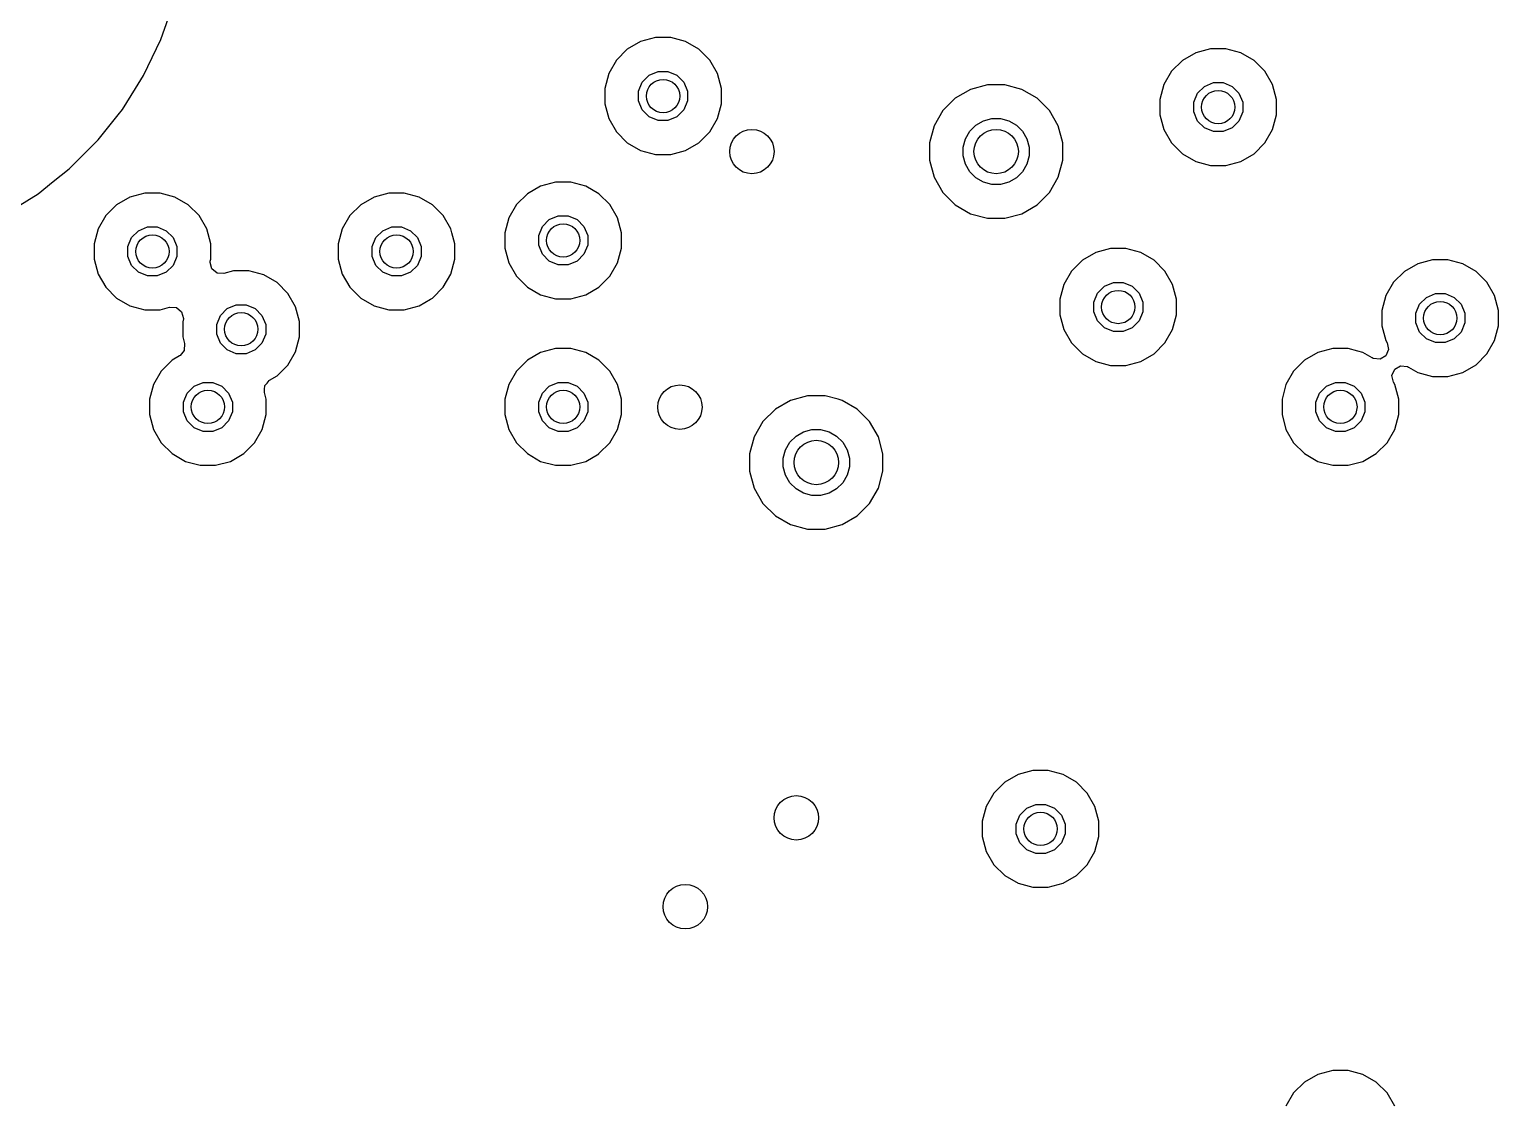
# Model space of a CAD drawing. Extents: x 89 to 178, y -115 to -57.
# Drawn here: x 114.09 to 127.33, y -74.83 to -65.2 of the extents above; entities that cross this region are included whole.
import ezdxf

# ---------------------------------------------------------------- set-up
doc = ezdxf.new("R2010")
doc.units = 0
doc.layers.add('BLACK', color=7, linetype='CONTINUOUS')

msp = doc.modelspace()

# ---------------------------------------------------------------- linework, layer by layer
at = {"layer": 'BLACK', "linetype": 'CONTINUOUS'}
for p, q in [((115.277221, -65.292394), (115.395947, -64.953093)), ((115.121252, -65.616267), (115.277221, -65.292394)), ((119.597164, -65.310312), (119.477335, -65.379495)), ((119.730817, -65.2745), (119.597164, -65.310312)), ((119.869183, -65.2745), (119.730817, -65.2745)), ((120.002836, -65.310312), (119.869183, -65.2745)), ((120.122665, -65.379495), (120.002836, -65.310312)), ((119.379495, -65.477335), (119.310312, -65.597164)), ((119.477335, -65.379495), (119.379495, -65.477335)), ((120.220505, -65.477335), (120.122665, -65.379495)), ((120.289688, -65.597164), (120.220505, -65.477335)), ((124.477335, -65.479495), (124.379495, -65.577335)), ((124.597164, -65.410312), (124.477335, -65.479495)), ((124.730817, -65.3745), (124.597164, -65.410312)), ((124.869183, -65.3745), (124.730817, -65.3745)), ((125.002836, -65.410312), (124.869183, -65.3745)), ((125.122665, -65.479495), (125.002836, -65.410312)), ((125.220505, -65.577335), (125.122665, -65.479495)), ((115.049275, -65.730817), (115.121252, -65.616267)), ((119.310312, -65.597164), (119.2745, -65.730817)), ((119.612919, -65.674997), (119.674997, -65.612919)), ((119.674997, -65.612919), (119.756105, -65.579323)), ((119.756105, -65.579323), (119.843895, -65.579323)), ((119.843895, -65.579323), (119.925003, -65.612919)), ((119.925003, -65.612919), (119.987081, -65.674997)), ((120.3255, -65.730817), (120.289688, -65.597164)), ((124.379495, -65.577335), (124.310312, -65.697164)), ((125.289688, -65.697164), (125.220505, -65.577335)), ((114.93, -65.920641), (115.049275, -65.730817)), ((119.2745, -65.730817), (119.2745, -65.869183)), ((119.579323, -65.756105), (119.612919, -65.674997)), ((119.579323, -65.843895), (119.579323, -65.756105)), ((119.987081, -65.674997), (120.020677, -65.756105)), ((120.020677, -65.756105), (120.020677, -65.843895)), ((120.3255, -65.869183), (120.3255, -65.730817)), ((122.568216, -65.740423), (122.431284, -65.81948)), ((122.720943, -65.6995), (122.568216, -65.740423)), ((122.879057, -65.6995), (122.720943, -65.6995)), ((123.031784, -65.740423), (122.879057, -65.6995)), ((123.168716, -65.81948), (123.031784, -65.740423)), ((124.310312, -65.697164), (124.2745, -65.830817)), ((124.612919, -65.774997), (124.674997, -65.712919)), ((124.674997, -65.712919), (124.756105, -65.679323)), ((124.756105, -65.679323), (124.843895, -65.679323)), ((124.843895, -65.679323), (124.925003, -65.712919)), ((124.925003, -65.712919), (124.987081, -65.774997)), ((125.3255, -65.830817), (125.289688, -65.697164)), ((119.2745, -65.869183), (119.310312, -66.002836)), ((119.612919, -65.925003), (119.579323, -65.843895)), ((120.020677, -65.843895), (119.987081, -65.925003)), ((120.289688, -66.002836), (120.3255, -65.869183)), ((122.431284, -65.81948), (122.31948, -65.931284)), ((123.180053, -65.830817), (123.168716, -65.81948)), ((123.28052, -65.931284), (123.180053, -65.830817)), ((124.2745, -65.830817), (124.2745, -65.969183)), ((124.579323, -65.856105), (124.612919, -65.774997)), ((124.579323, -65.943895), (124.579323, -65.856105)), ((124.987081, -65.774997), (125.020677, -65.856105)), ((125.020677, -65.856105), (125.020677, -65.943895)), ((125.3255, -65.969183), (125.3255, -65.830817)), ((114.711215, -66.19499), (114.891291, -65.969181)), ((114.891291, -65.969181), (114.93, -65.920641)), ((119.310312, -66.002836), (119.379495, -66.122665)), ((119.674997, -65.987081), (119.612919, -65.925003)), ((119.756105, -66.020677), (119.674997, -65.987081)), ((119.843895, -66.020677), (119.756105, -66.020677)), ((119.925003, -65.987081), (119.843895, -66.020677)), ((119.987081, -65.925003), (119.925003, -65.987081)), ((120.220505, -66.122665), (120.289688, -66.002836)), ((122.31948, -65.931284), (122.240423, -66.068216)), ((122.617372, -66.061994), (122.685195, -66.022836)), ((122.685195, -66.022836), (122.760842, -66.002567)), ((122.760842, -66.002567), (122.839158, -66.002567)), ((122.839158, -66.002567), (122.914805, -66.022836)), ((122.914805, -66.022836), (122.982628, -66.061994)), ((123.359577, -66.068216), (123.28052, -65.931284)), ((124.2745, -65.969183), (124.310312, -66.102836)), ((124.612919, -66.025003), (124.579323, -65.943895)), ((124.674997, -66.087081), (124.612919, -66.025003)), ((124.987081, -66.025003), (124.925003, -66.087081)), ((125.020677, -65.943895), (124.987081, -66.025003)), ((125.289688, -66.102836), (125.3255, -65.969183)), ((119.379495, -66.122665), (119.477335, -66.220505)), ((120.122665, -66.220505), (120.220505, -66.122665)), ((122.240423, -66.068216), (122.1995, -66.220943)), ((122.522836, -66.185195), (122.561994, -66.117372)), ((122.561994, -66.117372), (122.617372, -66.061994)), ((122.982628, -66.061994), (123.038006, -66.117372)), ((123.038006, -66.117372), (123.077164, -66.185195)), ((123.4005, -66.220943), (123.359577, -66.068216)), ((124.310312, -66.102836), (124.379495, -66.222665)), ((124.756105, -66.120677), (124.674997, -66.087081)), ((124.843895, -66.120677), (124.756105, -66.120677)), ((124.925003, -66.087081), (124.843895, -66.120677)), ((125.220505, -66.222665), (125.289688, -66.102836)), ((114.451688, -66.455873), (114.705873, -66.201688)), ((114.705873, -66.201688), (114.711215, -66.19499)), ((119.477335, -66.220505), (119.597164, -66.289688)), ((119.597164, -66.289688), (119.730817, -66.3255)), ((119.869183, -66.3255), (120.002836, -66.289688)), ((120.002836, -66.289688), (120.121906, -66.220943)), ((120.121906, -66.220943), (120.122665, -66.220505)), ((122.1995, -66.220943), (122.1995, -66.379057)), ((122.502567, -66.260842), (122.522836, -66.185195)), ((122.502567, -66.339158), (122.502567, -66.260842)), ((123.077164, -66.185195), (123.097433, -66.260842)), ((123.097433, -66.260842), (123.097433, -66.339158)), ((123.4005, -66.379057), (123.4005, -66.220943)), ((124.379495, -66.222665), (124.477335, -66.320505)), ((125.122665, -66.320505), (125.220505, -66.222665)), ((119.730817, -66.3255), (119.730819, -66.3255)), ((119.730819, -66.3255), (119.869181, -66.3255)), ((119.869181, -66.3255), (119.869183, -66.3255)), ((122.1995, -66.379057), (122.240423, -66.531784)), ((122.522836, -66.414805), (122.502567, -66.339158)), ((122.561994, -66.482628), (122.522836, -66.414805)), ((123.077164, -66.414805), (123.038006, -66.482628)), ((123.097433, -66.339158), (123.077164, -66.414805)), ((123.359577, -66.531784), (123.4005, -66.379057)), ((124.477335, -66.320505), (124.597164, -66.389688)), ((124.597164, -66.389688), (124.730817, -66.4255)), ((124.730817, -66.4255), (124.730819, -66.4255)), ((124.730819, -66.4255), (124.869181, -66.4255)), ((124.869181, -66.4255), (124.869183, -66.4255)), ((124.869183, -66.4255), (125.002836, -66.389688)), ((125.002836, -66.389688), (125.122665, -66.320505)), ((114.307151, -66.571136), (114.451677, -66.455882)), ((114.451677, -66.455882), (114.451678, -66.45588)), ((114.451678, -66.45588), (114.451688, -66.455873)), ((122.240423, -66.531784), (122.31948, -66.668716)), ((122.617372, -66.538006), (122.561994, -66.482628)), ((122.685195, -66.577164), (122.617372, -66.538006)), ((122.982628, -66.538006), (122.914805, -66.577164)), ((123.038006, -66.482628), (122.982628, -66.538006)), ((123.28052, -66.668716), (123.359577, -66.531784)), ((113.866267, -66.871252), (114.170641, -66.68)), ((114.170641, -66.68), (114.307151, -66.571136)), ((115.130817, -66.6745), (114.997164, -66.710312)), ((115.269183, -66.6745), (115.130817, -66.6745)), ((115.402836, -66.710312), (115.269183, -66.6745)), ((117.330817, -66.6745), (117.197164, -66.710312)), ((117.469183, -66.6745), (117.330817, -66.6745)), ((117.602836, -66.710312), (117.469183, -66.6745)), ((118.577335, -66.679495), (118.479495, -66.777335)), ((118.697164, -66.610312), (118.577335, -66.679495)), ((118.830817, -66.5745), (118.697164, -66.610312)), ((118.969183, -66.5745), (118.830817, -66.5745)), ((119.102836, -66.610312), (118.969183, -66.5745)), ((119.222665, -66.679495), (119.102836, -66.610312)), ((119.320505, -66.777335), (119.222665, -66.679495)), ((122.31948, -66.668716), (122.431284, -66.78052)), ((122.760842, -66.597433), (122.685195, -66.577164)), ((122.839158, -66.597433), (122.760842, -66.597433)), ((122.914805, -66.577164), (122.839158, -66.597433)), ((123.168716, -66.78052), (123.28052, -66.668716)), ((114.877335, -66.779495), (114.779495, -66.877335)), ((114.997164, -66.710312), (114.877335, -66.779495)), ((115.522665, -66.779495), (115.402836, -66.710312)), ((115.620505, -66.877335), (115.522665, -66.779495)), ((117.077335, -66.779495), (116.979495, -66.877335)), ((117.197164, -66.710312), (117.077335, -66.779495)), ((117.722665, -66.779495), (117.602836, -66.710312)), ((117.820505, -66.877335), (117.722665, -66.779495)), ((118.479495, -66.777335), (118.410312, -66.897164)), ((119.389688, -66.897164), (119.320505, -66.777335)), ((122.431284, -66.78052), (122.568216, -66.859577)), ((123.031784, -66.859577), (123.168716, -66.78052)), ((114.779495, -66.877335), (114.710312, -66.997164)), ((115.689688, -66.997164), (115.620505, -66.877335)), ((116.979495, -66.877335), (116.910312, -66.997164)), ((117.889688, -66.997164), (117.820505, -66.877335)), ((118.410312, -66.897164), (118.3745, -67.030817)), ((118.712919, -66.974997), (118.774997, -66.912919)), ((118.774997, -66.912919), (118.856105, -66.879323)), ((118.856105, -66.879323), (118.943895, -66.879323)), ((118.943895, -66.879323), (119.025003, -66.912919)), ((119.025003, -66.912919), (119.087081, -66.974997)), ((119.4255, -67.030817), (119.389688, -66.897164)), ((122.568216, -66.859577), (122.720943, -66.9005)), ((122.720943, -66.9005), (122.720945, -66.9005)), ((122.720945, -66.9005), (122.879055, -66.9005)), ((122.879055, -66.9005), (122.879057, -66.9005)), ((122.879057, -66.9005), (123.031784, -66.859577)), ((114.710312, -66.997164), (114.6745, -67.130817)), ((114.979323, -67.156105), (115.012919, -67.074997)), ((115.012919, -67.074997), (115.074997, -67.012919)), ((115.074997, -67.012919), (115.156105, -66.979323)), ((115.156105, -66.979323), (115.243895, -66.979323)), ((115.243895, -66.979323), (115.325003, -67.012919)), ((115.325003, -67.012919), (115.387081, -67.074997)), ((115.387081, -67.074997), (115.420677, -67.156105)), ((115.7255, -67.130817), (115.689688, -66.997164)), ((116.910312, -66.997164), (116.8745, -67.130817)), ((117.179323, -67.156105), (117.212919, -67.074997)), ((117.212919, -67.074997), (117.274997, -67.012919)), ((117.274997, -67.012919), (117.356105, -66.979323)), ((117.356105, -66.979323), (117.443895, -66.979323)), ((117.443895, -66.979323), (117.525003, -67.012919)), ((117.525003, -67.012919), (117.587081, -67.074997)), ((117.587081, -67.074997), (117.620677, -67.156105)), ((117.898705, -67.030817), (117.889688, -66.997164)), ((117.9255, -67.130817), (117.898705, -67.030817)), ((118.3745, -67.030817), (118.3745, -67.169183)), ((118.679323, -67.056105), (118.712919, -66.974997)), ((118.679323, -67.143895), (118.679323, -67.056105)), ((119.087081, -66.974997), (119.120677, -67.056105)), ((119.120677, -67.056105), (119.120677, -67.143895)), ((119.4255, -67.169183), (119.4255, -67.030817)), ((114.6745, -67.130817), (114.6745, -67.269183)), ((114.979323, -67.243895), (114.979323, -67.156105)), ((115.420677, -67.156105), (115.420677, -67.243895)), ((115.7255, -67.269183), (115.7255, -67.130817)), ((116.8745, -67.130817), (116.8745, -67.269183)), ((117.179323, -67.243895), (117.179323, -67.156105)), ((117.620677, -67.156105), (117.620677, -67.243895)), ((117.9255, -67.269183), (117.9255, -67.130817)), ((118.3745, -67.169183), (118.410312, -67.302836)), ((118.712919, -67.225003), (118.679323, -67.143895)), ((119.120677, -67.143895), (119.087081, -67.225003)), ((119.389688, -67.302836), (119.4255, -67.169183)), ((123.697164, -67.210312), (123.577335, -67.279495)), ((123.830817, -67.1745), (123.697164, -67.210312)), ((123.969183, -67.1745), (123.830817, -67.1745)), ((124.102836, -67.210312), (123.969183, -67.1745)), ((124.222665, -67.279495), (124.102836, -67.210312)), ((114.6745, -67.269183), (114.710312, -67.402836)), ((115.012919, -67.325003), (114.979323, -67.243895)), ((115.074997, -67.387081), (115.012919, -67.325003)), ((115.387081, -67.325003), (115.325003, -67.387081)), ((115.420677, -67.243895), (115.387081, -67.325003)), ((115.720267, -67.298968), (115.720609, -67.287433)), ((115.736194, -67.355828), (115.720267, -67.298968)), ((115.720609, -67.287433), (115.7255, -67.269183)), ((115.783744, -67.394333), (115.736194, -67.355828)), ((116.8745, -67.269183), (116.910312, -67.402836)), ((117.212919, -67.325003), (117.179323, -67.243895)), ((117.274997, -67.387081), (117.212919, -67.325003)), ((117.587081, -67.325003), (117.525003, -67.387081)), ((117.620677, -67.243895), (117.587081, -67.325003)), ((117.889688, -67.402836), (117.9255, -67.269183)), ((118.410312, -67.302836), (118.479495, -67.422665)), ((118.774997, -67.287081), (118.712919, -67.225003)), ((118.856105, -67.320677), (118.774997, -67.287081)), ((118.943895, -67.320677), (118.856105, -67.320677)), ((119.025003, -67.287081), (118.943895, -67.320677)), ((119.087081, -67.225003), (119.025003, -67.287081)), ((119.320505, -67.422665), (119.389688, -67.302836)), ((123.577335, -67.279495), (123.479495, -67.377335)), ((124.320505, -67.377335), (124.222665, -67.279495)), ((126.597164, -67.310312), (126.477335, -67.379495)), ((126.730817, -67.2745), (126.597164, -67.310312)), ((126.869183, -67.2745), (126.730817, -67.2745)), ((127.002836, -67.310312), (126.869183, -67.2745)), ((127.122665, -67.379495), (127.002836, -67.310312)), ((114.710312, -67.402836), (114.779495, -67.522665)), ((115.156105, -67.420677), (115.074997, -67.387081)), ((115.243895, -67.420677), (115.156105, -67.420677)), ((115.325003, -67.387081), (115.243895, -67.420677)), ((115.844845, -67.397535), (115.783744, -67.394333)), ((115.930817, -67.3745), (115.844845, -67.397535)), ((116.069183, -67.3745), (115.930817, -67.3745)), ((116.202836, -67.410312), (116.069183, -67.3745)), ((116.322665, -67.479495), (116.202836, -67.410312)), ((116.420505, -67.577335), (116.322665, -67.479495)), ((116.910312, -67.402836), (116.979495, -67.522665)), ((117.356105, -67.420677), (117.274997, -67.387081)), ((117.443895, -67.420677), (117.356105, -67.420677)), ((117.525003, -67.387081), (117.443895, -67.420677)), ((117.820505, -67.522665), (117.889688, -67.402836)), ((118.479495, -67.422665), (118.577335, -67.520505)), ((119.222665, -67.520505), (119.320505, -67.422665)), ((123.479495, -67.377335), (123.410312, -67.497164)), ((123.774997, -67.512919), (123.856105, -67.479323)), ((123.856105, -67.479323), (123.943895, -67.479323)), ((123.943895, -67.479323), (124.025003, -67.512919)), ((124.389688, -67.497164), (124.320505, -67.377335)), ((126.379495, -67.477335), (126.310312, -67.597164)), ((126.477335, -67.379495), (126.379495, -67.477335)), ((127.220505, -67.477335), (127.122665, -67.379495)), ((127.289688, -67.597164), (127.220505, -67.477335)), ((114.779495, -67.522665), (114.877335, -67.620505)), ((114.877335, -67.620505), (114.997164, -67.689688)), ((116.489688, -67.697164), (116.420505, -67.577335)), ((116.979495, -67.522665), (117.077335, -67.620505)), ((117.077335, -67.620505), (117.197164, -67.689688)), ((117.704804, -67.630817), (117.722665, -67.620505)), ((117.722665, -67.620505), (117.820505, -67.522665)), ((118.577335, -67.520505), (118.697164, -67.589688)), ((118.697164, -67.589688), (118.830817, -67.6255)), ((118.969183, -67.6255), (119.102836, -67.589688)), ((119.102836, -67.589688), (119.222665, -67.520505)), ((123.410312, -67.497164), (123.3745, -67.630817)), ((123.679323, -67.656105), (123.712919, -67.574997)), ((123.712919, -67.574997), (123.774997, -67.512919)), ((124.025003, -67.512919), (124.087081, -67.574997)), ((124.087081, -67.574997), (124.120677, -67.656105)), ((124.4255, -67.630817), (124.389688, -67.497164)), ((126.310312, -67.597164), (126.2745, -67.730817)), ((126.612919, -67.674997), (126.674997, -67.612919)), ((126.674997, -67.612919), (126.756105, -67.579323)), ((126.756105, -67.579323), (126.843895, -67.579323)), ((126.843895, -67.579323), (126.925003, -67.612919)), ((126.925003, -67.612919), (126.987081, -67.674997)), ((127.3255, -67.730817), (127.289688, -67.597164)), ((114.997164, -67.689688), (115.130817, -67.7255)), ((115.130817, -67.7255), (115.130819, -67.7255)), ((115.130819, -67.7255), (115.269182, -67.7255)), ((115.269182, -67.7255), (115.269183, -67.7255)), ((115.269183, -67.7255), (115.355154, -67.702464)), ((115.355154, -67.702464), (115.416254, -67.705665)), ((115.416254, -67.705665), (115.463804, -67.74417)), ((115.463804, -67.74417), (115.47964, -67.80327)), ((115.812919, -67.774997), (115.874997, -67.712919)), ((115.874997, -67.712919), (115.956105, -67.679323)), ((115.956105, -67.679323), (116.043895, -67.679323)), ((116.043895, -67.679323), (116.125003, -67.712919)), ((116.125003, -67.712919), (116.187081, -67.774997)), ((116.5255, -67.830817), (116.489688, -67.697164)), ((117.197164, -67.689688), (117.330817, -67.7255)), ((117.330817, -67.7255), (117.330819, -67.7255)), ((117.330819, -67.7255), (117.469181, -67.7255)), ((117.469181, -67.7255), (117.469183, -67.7255)), ((117.469183, -67.7255), (117.602836, -67.689688)), ((117.602836, -67.689688), (117.704804, -67.630817)), ((118.830817, -67.6255), (118.830819, -67.6255)), ((118.830819, -67.6255), (118.969181, -67.6255)), ((118.969181, -67.6255), (118.969183, -67.6255)), ((123.3745, -67.630817), (123.3745, -67.769183)), ((123.679323, -67.743895), (123.679323, -67.656105)), ((123.712919, -67.825003), (123.679323, -67.743895)), ((124.120677, -67.743895), (124.087081, -67.825003)), ((124.120677, -67.656105), (124.120677, -67.743895)), ((124.4255, -67.769183), (124.4255, -67.630817)), ((126.2745, -67.730817), (126.2745, -67.869183)), ((126.579323, -67.756105), (126.612919, -67.674997)), ((126.987081, -67.674997), (127.020677, -67.756105)), ((127.3255, -67.869183), (127.3255, -67.730817)), ((115.474501, -67.830809), (115.4745, -67.830818)), ((115.4745, -67.830818), (115.4745, -67.969182)), ((115.476404, -67.823706), (115.474501, -67.830809)), ((115.47964, -67.80327), (115.476404, -67.823706)), ((115.779323, -67.856105), (115.812919, -67.774997)), ((115.779323, -67.943895), (115.779323, -67.856105)), ((116.187081, -67.774997), (116.220677, -67.856105)), ((116.220677, -67.856105), (116.220677, -67.943895)), ((116.5255, -67.969183), (116.5255, -67.830817)), ((123.3745, -67.769183), (123.410312, -67.902836)), ((123.774997, -67.887081), (123.712919, -67.825003)), ((124.087081, -67.825003), (124.025003, -67.887081)), ((124.389688, -67.902836), (124.4255, -67.769183)), ((126.2745, -67.869183), (126.310312, -68.002835)), ((126.579323, -67.843895), (126.579323, -67.756105)), ((126.612919, -67.925003), (126.579323, -67.843895)), ((127.020677, -67.843895), (126.987081, -67.925003)), ((127.020677, -67.756105), (127.020677, -67.843895)), ((127.289688, -68.002836), (127.3255, -67.869183)), ((115.4745, -67.969182), (115.490624, -68.02936)), ((115.812919, -68.025003), (115.779323, -67.943895)), ((116.220677, -67.943895), (116.187081, -68.025003)), ((116.489688, -68.102836), (116.5255, -67.969183)), ((123.410312, -67.902836), (123.479495, -68.022665)), ((123.856105, -67.920677), (123.774997, -67.887081)), ((123.943895, -67.920677), (123.856105, -67.920677)), ((124.025003, -67.887081), (123.943895, -67.920677)), ((124.320505, -68.022665), (124.389688, -67.902836)), ((126.310312, -68.002835), (126.310313, -68.002838)), ((126.310313, -68.002838), (126.32239, -68.023756)), ((126.674997, -67.987081), (126.612919, -67.925003)), ((126.756105, -68.020677), (126.674997, -67.987081)), ((126.925003, -67.987081), (126.843895, -68.020677)), ((126.987081, -67.925003), (126.925003, -67.987081)), ((127.220505, -68.122665), (127.289688, -68.002836)), ((115.444498, -68.140718), (115.377336, -68.179494)), ((115.448916, -68.138011), (115.444498, -68.140718)), ((115.487421, -68.090461), (115.448916, -68.138011)), ((115.490624, -68.02936), (115.487421, -68.090461)), ((115.874997, -68.087081), (115.812919, -68.025003)), ((115.956105, -68.120677), (115.874997, -68.087081)), ((116.043895, -68.120677), (115.956105, -68.120677)), ((116.125003, -68.087081), (116.043895, -68.120677)), ((116.187081, -68.025003), (116.125003, -68.087081)), ((116.420505, -68.222665), (116.489688, -68.102836)), ((118.697164, -68.110298), (118.577335, -68.179481)), ((118.830817, -68.074486), (118.697164, -68.110298)), ((118.969183, -68.074486), (118.830817, -68.074486)), ((119.102836, -68.110298), (118.969183, -68.074486)), ((119.222665, -68.179481), (119.102836, -68.110298)), ((123.479495, -68.022665), (123.577335, -68.120505)), ((123.577335, -68.120505), (123.697164, -68.189688)), ((124.102836, -68.189688), (124.222665, -68.120505)), ((124.222665, -68.120505), (124.320505, -68.022665)), ((125.697164, -68.110312), (125.577335, -68.179495)), ((125.830817, -68.0745), (125.697164, -68.110312)), ((125.969183, -68.0745), (125.830817, -68.0745)), ((126.058285, -68.098374), (125.969183, -68.0745)), ((126.102837, -68.110312), (126.058285, -68.098374)), ((126.187155, -68.158993), (126.102837, -68.110312)), ((126.310226, -68.1395), (126.257238, -68.170093)), ((126.335112, -68.083604), (126.310226, -68.1395)), ((126.32239, -68.023756), (126.335112, -68.083604)), ((126.843895, -68.020677), (126.756105, -68.020677)), ((127.122665, -68.220505), (127.220505, -68.122665)), ((115.279495, -68.277335), (115.210312, -68.397164)), ((115.377335, -68.179495), (115.279495, -68.277335)), ((115.377336, -68.179494), (115.377335, -68.179495)), ((116.322665, -68.320505), (116.420505, -68.222665)), ((118.479495, -68.277321), (118.410312, -68.39715)), ((118.577335, -68.179481), (118.479495, -68.277321)), ((119.320505, -68.277321), (119.222665, -68.179481)), ((119.389688, -68.39715), (119.320505, -68.277321)), ((123.697164, -68.189688), (123.830817, -68.2255)), ((123.830817, -68.2255), (123.830819, -68.2255)), ((123.830819, -68.2255), (123.969181, -68.2255)), ((123.969181, -68.2255), (123.969183, -68.2255)), ((123.969183, -68.2255), (124.102836, -68.189688)), ((125.479495, -68.277335), (125.410312, -68.397164)), ((125.577335, -68.179495), (125.479495, -68.277335)), ((126.196387, -68.163697), (126.187155, -68.158993)), ((126.257238, -68.170093), (126.196387, -68.163697)), ((126.364887, -68.316396), (126.389773, -68.2605)), ((126.389773, -68.2605), (126.44276, -68.229907)), ((126.44276, -68.229907), (126.503611, -68.236301)), ((126.503611, -68.236301), (126.512835, -68.241001)), ((126.512835, -68.241001), (126.597164, -68.289688)), ((127.002836, -68.289688), (127.122665, -68.220505)), ((115.210312, -68.397164), (115.1745, -68.530817)), ((115.512919, -68.474997), (115.574997, -68.412919)), ((115.574997, -68.412919), (115.656105, -68.379323)), ((115.656105, -68.379323), (115.743895, -68.379323)), ((115.743895, -68.379323), (115.825003, -68.412919)), ((115.825003, -68.412919), (115.887081, -68.474997)), ((116.211026, -68.439124), (116.212577, -68.409539)), ((116.212577, -68.409539), (116.213253, -68.408703)), ((116.213253, -68.408703), (116.213332, -68.407631)), ((116.213332, -68.407631), (116.232454, -68.384992)), ((116.232454, -68.384992), (116.251083, -68.361989)), ((116.251083, -68.361989), (116.252747, -68.360968)), ((116.252747, -68.360968), (116.252815, -68.360889)), ((116.252815, -68.360889), (116.252919, -68.360863)), ((116.252919, -68.360863), (116.255479, -68.359294)), ((116.255479, -68.359294), (116.322665, -68.320505)), ((118.410312, -68.39715), (118.3745, -68.530803)), ((118.712919, -68.474983), (118.774997, -68.412905)), ((118.774997, -68.412905), (118.856105, -68.379309)), ((118.856105, -68.379309), (118.943895, -68.379309)), ((118.943895, -68.379309), (119.025003, -68.412905)), ((119.025003, -68.412905), (119.087081, -68.474983)), ((119.4255, -68.530803), (119.389688, -68.39715)), ((125.410312, -68.397164), (125.3745, -68.530817)), ((125.712919, -68.474997), (125.774997, -68.412919)), ((125.774997, -68.412919), (125.856105, -68.379323)), ((125.856105, -68.379323), (125.943895, -68.379323)), ((125.943895, -68.379323), (126.025003, -68.412919)), ((126.025003, -68.412919), (126.087081, -68.474997)), ((126.377608, -68.376241), (126.364887, -68.316396)), ((126.389688, -68.397164), (126.377608, -68.376241)), ((126.4255, -68.530817), (126.389688, -68.397164)), ((126.597164, -68.289688), (126.730817, -68.3255)), ((126.730817, -68.3255), (126.730819, -68.3255)), ((126.730819, -68.3255), (126.869181, -68.3255)), ((126.869181, -68.3255), (126.869183, -68.3255)), ((126.869183, -68.3255), (127.002836, -68.289688)), ((115.1745, -68.530817), (115.1745, -68.669183)), ((115.479323, -68.556105), (115.512919, -68.474997)), ((115.887081, -68.474997), (115.920677, -68.556105)), ((116.208865, -68.468653), (116.211026, -68.439124)), ((116.209106, -68.469635), (116.208865, -68.468653)), ((116.225496, -68.530803), (116.209106, -68.469635)), ((116.2255, -68.530817), (116.225496, -68.530803)), ((116.2255, -68.669183), (116.2255, -68.530817)), ((118.3745, -68.530803), (118.3745, -68.669169)), ((118.679323, -68.556091), (118.712919, -68.474983)), ((119.087081, -68.474983), (119.120677, -68.556091)), ((119.4255, -68.669169), (119.4255, -68.530803)), ((120.94826, -68.540423), (120.811328, -68.61948)), ((121.100987, -68.4995), (120.94826, -68.540423)), ((121.259101, -68.4995), (121.100987, -68.4995)), ((121.375978, -68.530817), (121.259101, -68.4995)), ((121.411828, -68.540423), (121.375978, -68.530817)), ((121.54876, -68.61948), (121.411828, -68.540423)), ((125.3745, -68.530817), (125.3745, -68.669183)), ((125.679323, -68.556105), (125.712919, -68.474997)), ((126.087081, -68.474997), (126.120677, -68.556105)), ((126.4255, -68.669183), (126.4255, -68.530817)), ((115.1745, -68.669183), (115.210312, -68.802836)), ((115.479323, -68.643895), (115.479323, -68.556105)), ((115.512919, -68.725003), (115.479323, -68.643895)), ((115.920677, -68.643895), (115.887081, -68.725003)), ((115.920677, -68.556105), (115.920677, -68.643895)), ((116.189688, -68.802836), (116.2255, -68.669183)), ((118.3745, -68.669169), (118.410312, -68.802822)), ((118.679323, -68.643881), (118.679323, -68.556091)), ((118.712919, -68.724989), (118.679323, -68.643881)), ((119.120677, -68.643881), (119.087081, -68.724989)), ((119.120677, -68.556091), (119.120677, -68.643881)), ((119.389688, -68.802822), (119.4255, -68.669169)), ((120.811328, -68.61948), (120.699524, -68.731284)), ((121.660564, -68.731284), (121.54876, -68.61948)), ((125.3745, -68.669183), (125.410312, -68.802836)), ((125.679323, -68.643895), (125.679323, -68.556105)), ((125.712919, -68.725003), (125.679323, -68.643895)), ((126.120677, -68.643895), (126.087081, -68.725003)), ((126.120677, -68.556105), (126.120677, -68.643895)), ((126.389688, -68.802836), (126.4255, -68.669183)), ((115.210312, -68.802836), (115.279495, -68.922665)), ((115.574997, -68.787081), (115.512919, -68.725003)), ((115.656105, -68.820677), (115.574997, -68.787081)), ((115.825003, -68.787081), (115.743895, -68.820677)), ((115.887081, -68.725003), (115.825003, -68.787081)), ((116.120505, -68.922665), (116.189688, -68.802836)), ((118.410312, -68.802822), (118.479495, -68.922651)), ((118.774997, -68.787067), (118.712919, -68.724989)), ((118.856105, -68.820663), (118.774997, -68.787067)), ((119.025003, -68.787067), (118.943895, -68.820663)), ((119.087081, -68.724989), (119.025003, -68.787067)), ((119.320505, -68.922651), (119.389688, -68.802822)), ((120.699524, -68.731284), (120.620467, -68.868216)), ((121.065239, -68.822836), (121.140886, -68.802567)), ((121.140886, -68.802567), (121.219202, -68.802567)), ((121.219202, -68.802567), (121.294849, -68.822836)), ((121.739621, -68.868216), (121.660564, -68.731284)), ((125.410312, -68.802836), (125.479495, -68.922665)), ((125.774997, -68.787081), (125.712919, -68.725003)), ((125.856105, -68.820677), (125.774997, -68.787081)), ((126.025003, -68.787081), (125.943895, -68.820677)), ((126.087081, -68.725003), (126.025003, -68.787081)), ((126.320505, -68.922665), (126.389688, -68.802836)), ((115.279495, -68.922665), (115.377335, -69.020505)), ((115.743895, -68.820677), (115.656105, -68.820677)), ((116.022665, -69.020505), (116.120505, -68.922665)), ((118.479495, -68.922651), (118.577335, -69.020491)), ((118.943895, -68.820663), (118.856105, -68.820663)), ((119.222665, -69.020491), (119.320505, -68.922651)), ((120.620467, -68.868216), (120.579544, -69.020943)), ((120.90288, -68.985195), (120.942038, -68.917372)), ((120.942038, -68.917372), (120.997416, -68.861994)), ((120.997416, -68.861994), (121.065239, -68.822836)), ((121.294849, -68.822836), (121.362672, -68.861994)), ((121.362672, -68.861994), (121.41805, -68.917372)), ((121.41805, -68.917372), (121.457208, -68.985195)), ((121.780544, -69.020943), (121.739621, -68.868216)), ((125.479495, -68.922665), (125.577335, -69.020505)), ((125.943895, -68.820677), (125.856105, -68.820677)), ((126.222665, -69.020505), (126.320505, -68.922665)), ((115.377335, -69.020505), (115.497164, -69.089688)), ((115.902836, -69.089688), (116.022665, -69.020505)), ((118.577335, -69.020491), (118.697164, -69.089674)), ((119.102836, -69.089674), (119.221882, -69.020943)), ((119.221882, -69.020943), (119.222665, -69.020491)), ((120.579544, -69.020943), (120.579544, -69.179057)), ((120.882611, -69.060842), (120.90288, -68.985195)), ((120.882611, -69.139158), (120.882611, -69.060842)), ((121.457208, -68.985195), (121.477477, -69.060842)), ((121.477477, -69.060842), (121.477477, -69.139158)), ((121.780544, -69.179057), (121.780544, -69.020943)), ((125.577335, -69.020505), (125.697164, -69.089688)), ((126.102836, -69.089688), (126.222665, -69.020505)), ((115.497164, -69.089688), (115.630817, -69.1255)), ((115.630817, -69.1255), (115.630819, -69.1255)), ((115.630819, -69.1255), (115.769181, -69.1255)), ((115.769181, -69.1255), (115.769183, -69.1255)), ((115.769183, -69.1255), (115.902836, -69.089688)), ((118.697164, -69.089674), (118.830817, -69.125486)), ((118.830817, -69.125486), (118.830819, -69.125486)), ((118.830819, -69.125486), (118.969181, -69.125486)), ((118.969181, -69.125486), (118.969183, -69.125486)), ((118.969183, -69.125486), (119.102836, -69.089674)), ((120.579544, -69.179057), (120.620467, -69.331784)), ((120.90288, -69.214805), (120.882611, -69.139158)), ((121.477477, -69.139158), (121.457208, -69.214805)), ((121.739621, -69.331784), (121.780544, -69.179057)), ((125.697164, -69.089688), (125.830817, -69.1255)), ((125.830817, -69.1255), (125.830819, -69.1255)), ((125.830819, -69.1255), (125.969181, -69.1255)), ((125.969181, -69.1255), (125.969183, -69.1255)), ((125.969183, -69.1255), (126.102836, -69.089688)), ((120.620467, -69.331784), (120.699524, -69.468716)), ((120.942038, -69.282628), (120.90288, -69.214805)), ((120.997416, -69.338006), (120.942038, -69.282628)), ((121.065239, -69.377164), (120.997416, -69.338006)), ((121.362672, -69.338006), (121.294849, -69.377164)), ((121.41805, -69.282628), (121.362672, -69.338006)), ((121.457208, -69.214805), (121.41805, -69.282628)), ((121.660564, -69.468716), (121.739621, -69.331784)), ((120.699524, -69.468716), (120.811328, -69.58052)), ((121.140886, -69.397433), (121.065239, -69.377164)), ((121.219202, -69.397433), (121.140886, -69.397433)), ((121.294849, -69.377164), (121.219202, -69.397433)), ((121.54876, -69.58052), (121.660564, -69.468716)), ((120.811328, -69.58052), (120.94826, -69.659577)), ((121.411828, -69.659577), (121.54876, -69.58052)), ((120.94826, -69.659577), (121.100987, -69.7005)), ((121.100987, -69.7005), (121.100989, -69.7005)), ((121.100989, -69.7005), (121.259099, -69.7005)), ((121.259099, -69.7005), (121.259101, -69.7005)), ((121.259101, -69.7005), (121.411828, -69.659577)), ((122.877335, -71.979495), (122.779495, -72.077335)), ((122.997164, -71.910312), (122.877335, -71.979495)), ((123.130817, -71.8745), (122.997164, -71.910312)), ((123.269183, -71.8745), (123.130817, -71.8745)), ((123.402836, -71.910312), (123.269183, -71.8745)), ((123.424508, -71.922824), (123.402836, -71.910312)), ((123.522665, -71.979495), (123.424508, -71.922824)), ((123.620505, -72.077335), (123.522665, -71.979495)), ((122.779495, -72.077335), (122.710312, -72.197164)), ((123.689688, -72.197164), (123.620505, -72.077335)), ((122.710312, -72.197164), (122.6745, -72.330817)), ((123.012919, -72.274997), (123.074997, -72.212919)), ((123.074997, -72.212919), (123.156105, -72.179323)), ((123.156105, -72.179323), (123.243895, -72.179323)), ((123.243895, -72.179323), (123.325003, -72.212919)), ((123.325003, -72.212919), (123.387081, -72.274997)), ((123.7255, -72.330817), (123.689688, -72.197164)), ((122.6745, -72.330817), (122.6745, -72.469183)), ((122.979323, -72.356105), (123.012919, -72.274997)), ((122.979323, -72.443895), (122.979323, -72.356105)), ((123.387081, -72.274997), (123.420677, -72.356105)), ((123.420677, -72.356105), (123.420677, -72.443895)), ((123.7255, -72.469183), (123.7255, -72.330817)), ((122.6745, -72.469183), (122.710312, -72.602836)), ((123.012919, -72.525003), (122.979323, -72.443895)), ((123.420677, -72.443895), (123.387081, -72.525003)), ((123.689688, -72.602836), (123.7255, -72.469183)), ((122.710312, -72.602836), (122.779495, -72.722665)), ((123.074997, -72.587081), (123.012919, -72.525003)), ((123.156105, -72.620677), (123.074997, -72.587081)), ((123.243895, -72.620677), (123.156105, -72.620677)), ((123.325003, -72.587081), (123.243895, -72.620677)), ((123.387081, -72.525003), (123.325003, -72.587081)), ((123.620505, -72.722665), (123.689688, -72.602836)), ((122.779495, -72.722665), (122.877335, -72.820505)), ((123.522665, -72.820505), (123.620505, -72.722665)), ((122.877335, -72.820505), (122.997164, -72.889688)), ((122.997164, -72.889688), (123.130817, -72.9255)), ((123.269183, -72.9255), (123.402836, -72.889688)), ((123.402836, -72.889688), (123.522665, -72.820505)), ((123.130817, -72.9255), (123.130819, -72.9255)), ((123.130819, -72.9255), (123.269181, -72.9255)), ((123.269181, -72.9255), (123.269183, -72.9255)), ((125.697164, -74.610312), (125.577335, -74.679495)), ((125.830817, -74.5745), (125.697164, -74.610312)), ((125.969183, -74.5745), (125.830817, -74.5745)), ((126.102836, -74.610312), (125.969183, -74.5745)), ((126.222665, -74.679495), (126.102836, -74.610312)), ((125.577335, -74.679495), (125.479495, -74.777335)), ((126.320505, -74.777335), (126.222665, -74.679495)), ((125.479495, -74.777335), (125.410312, -74.897164)), ((126.389688, -74.897164), (126.320505, -74.777335))]:
    msp.add_line(p, q, dxfattribs=at)
at = {"layer": 'BLACK'}
for centre, radius in [((119.8, -65.8), 0.15), ((124.8, -65.9), 0.15), ((120.6, -66.3), 0.2), ((122.8, -66.3), 0.2), ((118.9, -67.1), 0.15), ((115.2, -67.2), 0.15), ((117.4, -67.2), 0.15), ((123.9, -67.7), 0.15), ((116, -67.9), 0.15), ((126.8, -67.8), 0.15), ((119.9515, -68.601502), 0.2), ((115.7, -68.6), 0.15), ((118.9, -68.599986), 0.15), ((125.9, -68.6), 0.15), ((121.180044, -69.1), 0.2), ((121, -72.3), 0.2), ((123.2, -72.4), 0.15), ((120, -73.1), 0.2)]:
    msp.add_circle(centre, radius, dxfattribs=at)
at = {"layer": 'WHITE'}
for centre, radius in [((119.8, -65.8), 0.15), ((124.8, -65.9), 0.15), ((120.6, -66.3), 0.2), ((122.8, -66.3), 0.2), ((118.9, -67.1), 0.15), ((115.2, -67.2), 0.15), ((117.4, -67.2), 0.15), ((123.9, -67.7), 0.15), ((116, -67.9), 0.15), ((126.8, -67.8), 0.15), ((119.9515, -68.601502), 0.2), ((115.7, -68.6), 0.15), ((118.9, -68.599986), 0.15), ((125.9, -68.6), 0.15), ((121.180044, -69.1), 0.2), ((121, -72.3), 0.2), ((123.2, -72.4), 0.15), ((120, -73.1), 0.2)]:
    msp.add_circle(centre, radius, dxfattribs=at)

doc.saveas('drawing.dxf')
